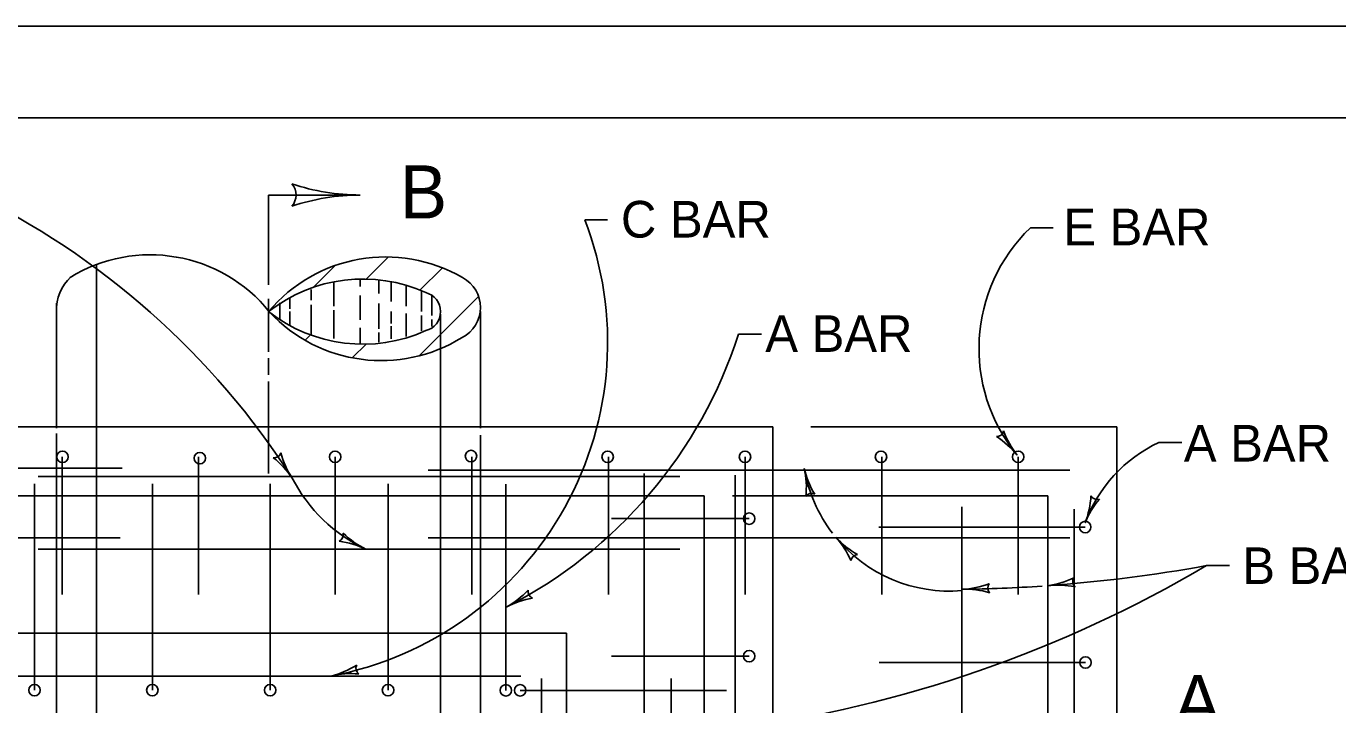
# Model space of a CAD drawing. Extents: x 997.6 to 1036.7, y 998.9 to 1022.6.
# Drawn here: x 1010.98 to 1018.13, y 1018.3 to 1022 of the extents above; entities that cross this region are included whole.
import ezdxf

# ---------------------------------------------------------------- set-up
doc = ezdxf.new("R2010")
doc.units = 0
for name, color, linetype in [('Level 1', 7, 'Continuous'), ('Level 10', 7, 'Continuous'), ('Level 11', 7, 'Continuous'), ('Level 14', 7, 'Continuous'), ('Level 2', 7, 'Continuous'), ('Level 5', 7, 'Continuous')]:
    doc.layers.add(name, color=color, linetype=linetype)

msp = doc.modelspace()

# ---------------------------------------------------------------- linework, layer by layer
at = {"layer": 'Level 1'}
for p, q in [((1012.3034, 1020.8168), (1012.3034, 1021.0793)), ((1012.3034, 1021.0793), (1012.8034, 1021.0793)), ((1012.3034, 1020.5891), (1012.3034, 1020.8168)), ((1011.3659, 1018.1891), (1011.3659, 1020.7003)), ((1012.8373, 1020.6216), (1012.954, 1020.7383)), ((1012.5484, 1020.5765), (1012.6652, 1020.6933)), ((1013.1308, 1020.5615), (1013.2476, 1020.6783)), ((1012.5354, 1020.5067), (1012.5354, 1020.5648)), ((1012.6604, 1020.4726), (1012.6604, 1020.605)), ((1012.8032, 1020.5798), (1012.8032, 1020.6228)), ((1012.9043, 1020.542), (1012.9043, 1020.6139)), ((1012.9713, 1020.4994), (1012.9713, 1020.6035)), ((1013.0531, 1020.4726), (1013.0531, 1020.5827)), ((1011.1472, 1019.8081), (1011.1472, 1020.4893)), ((1012.3659, 1020.4007), (1012.3659, 1020.4919)), ((1012.4194, 1020.4592), (1012.4194, 1020.5158)), ((1012.8032, 1020.3994), (1012.8032, 1020.5311)), ((1012.9043, 1020.3495), (1012.9043, 1020.4872)), ((1013.1253, 1020.2025), (1013.4488, 1020.526)), ((1013.1378, 1020.4433), (1013.1378, 1020.5544)), ((1013.1943, 1020.4226), (1013.1943, 1020.5321)), ((1012.4194, 1020.3714), (1012.4194, 1020.4433)), ((1012.5354, 1020.319), (1012.5354, 1020.4811)), ((1012.6604, 1020.2971), (1012.6604, 1020.4507)), ((1012.9713, 1020.3788), (1012.9713, 1020.4433)), ((1013.0531, 1020.308), (1013.0531, 1020.4336)), ((1013.1378, 1020.3385), (1013.1378, 1020.4214)), ((1013.2409, 1018.1891), (1013.2409, 1020.4302)), ((1013.4597, 1019.8081), (1013.4597, 1020.4436)), ((1012.8032, 1020.2715), (1012.8032, 1020.3556)), ((1012.9713, 1020.2946), (1012.9713, 1020.3641)), ((1013.1943, 1020.3628), (1013.1943, 1020.4007)), ((1012.5033, 1020.2877), (1012.5323, 1020.3166)), ((1012.9043, 1020.2763), (1012.9043, 1020.33)), ((1012.7598, 1020.1904), (1012.8378, 1020.2685)), ((1007.6784, 1019.8141), (1015.0534, 1019.8141)), ((1011.1472, 1018.1891), (1011.1472, 1019.7778)), ((1013.4597, 1018.1891), (1013.4597, 1019.7692)), ((1015.0534, 1019.8141), (1015.0534, 1013.5641)), ((1016.9284, 1019.8141), (1015.2607, 1019.8141)), ((1016.9284, 1019.8141), (1016.9284, 1013.5641)), ((1014.9021, 1019.6507), (1014.9021, 1019.6507)), ((1015.647, 1019.6507), (1015.647, 1019.6507)), ((1008.0534, 1019.4391), (1014.6784, 1019.4391)), ((1014.6784, 1019.4391), (1014.6784, 1013.9391)), ((1016.5534, 1019.4391), (1014.8328, 1019.4391)), ((1016.5534, 1019.4391), (1016.5534, 1013.9391)), ((1010.6784, 1018.6891), (1013.9284, 1018.6891)), ((1013.9284, 1018.6891), (1013.9284, 1014.6891))]:
    msp.add_line(p, q, dxfattribs=at)
for centre, radius, start, end in [((1012.3604, 1021.0795), 0.0932, 318.7746, 40.89129), ((1012.8034, 1022.2444), 1.165, 251.34716, 269.99389), ((1012.8034, 1019.9143), 1.165, 90, 108.66878), ((1012.8034, 1019.9143), 1.165, 89.98778, 90), ((1011.6586, 1019.9201), 0.8333, 38.7073, 121.68104), ((1012.9424, 1019.9083), 0.8333, 59.82244, 140.05283), ((1011.3847, 1020.4565), 0.2374, 132.24802, 183.20277), ((1013.276, 1020.4661), 0.1836, 297.00122, 62.32559), ((1012.8178, 1019.7877), 0.8333, 65.67487, 128.1225), ((1013.1345, 1020.4433), 0.1071, 284.38252, 75.61749), ((1012.8178, 1021.0989), 0.8333, 231.8775, 294.32513), ((1012.9182, 1021.0094), 0.8333, 222.99634, 301.97015)]:
    msp.add_arc(centre, radius, start, end, dxfattribs=at)
at = {"layer": 'Level 10'}
msp.add_line((1007, 1021.5), (1035.5, 1021.5), dxfattribs=at)
at = {"layer": 'Level 11'}
msp.add_lwpolyline([(1007, 1000.5), (1035.5, 1000.5), (1035.5, 1021.5), (1007, 1021.5)], close=True, dxfattribs=at)
at = {"layer": 'Level 14'}
msp.add_line((1000, 1022), (1036, 1022), dxfattribs=at)
at = {"layer": 'Level 2'}
for p, q in [((1012.3038, 1020.2237), (1012.3038, 1020.5133)), ((1012.3038, 1020.098), (1012.3038, 1020.1888)), ((1012.3038, 1019.5598), (1012.3038, 1020.0631)), ((1011.1774, 1019.6507), (1011.1774, 1018.9007)), ((1011.9223, 1019.6507), (1011.9223, 1018.9007)), ((1012.6673, 1019.6507), (1012.6673, 1018.9007)), ((1013.4122, 1019.6507), (1013.4122, 1018.9007)), ((1014.1572, 1019.6507), (1014.1572, 1018.9007)), ((1014.9021, 1019.6507), (1014.9021, 1018.9007)), ((1015.647, 1019.6507), (1015.647, 1018.9007)), ((1016.3917, 1019.6507), (1016.3917, 1018.9007)), ((1011.5051, 1019.589), (1008.0051, 1019.589)), ((1016.6733, 1019.5791), (1013.1733, 1019.5791)), ((1014.3509, 1016.0605), (1014.3509, 1019.5605)), ((1011.0273, 1019.5036), (1011.0273, 1018.3786)), ((1014.5466, 1019.5446), (1011.0466, 1019.5446)), ((1011.6699, 1019.5036), (1011.6699, 1018.3786)), ((1012.3126, 1019.5036), (1012.3126, 1018.3786)), ((1012.9552, 1019.5036), (1012.9552, 1018.3786)), ((1013.5978, 1019.5025), (1013.5978, 1018.3775)), ((1014.8479, 1016.051), (1014.8479, 1019.551)), ((1016.0837, 1015.8789), (1016.0837, 1019.3789)), ((1016.6973, 1015.866), (1016.6973, 1019.366)), ((1014.9245, 1019.3141), (1014.1745, 1019.3141)), ((1014.9245, 1019.3141), (1014.9245, 1019.3141)), ((1016.757, 1019.2683), (1015.632, 1019.2683)), ((1016.757, 1019.2683), (1016.757, 1019.2683)), ((1011.4953, 1019.2101), (1007.9953, 1019.2101)), ((1016.6733, 1019.2101), (1013.1733, 1019.2101)), ((1014.5466, 1019.1484), (1011.0466, 1019.1484)), ((1014.9245, 1018.5641), (1014.1745, 1018.5641)), ((1014.9245, 1018.5641), (1014.9245, 1018.5641)), ((1016.7586, 1018.5295), (1015.6336, 1018.5295)), ((1016.7586, 1018.5295), (1016.7586, 1018.5295)), ((1010.9288, 1018.455), (1013.6788, 1018.455)), ((1013.7915, 1014.9414), (1013.7915, 1018.4414)), ((1014.4987, 1017.3428), (1014.4987, 1018.4414)), ((1013.6757, 1018.3775), (1014.8007, 1018.3775))]:
    msp.add_line(p, q, dxfattribs=at)
for centre in [(1011.1799, 1019.6516), (1011.929, 1019.6438), (1012.6664, 1019.6516), (1013.4076, 1019.6555), (1014.1527, 1019.6516), (1014.9018, 1019.6516), (1015.643, 1019.6516), (1016.3917, 1019.6514), (1014.9245, 1019.3141), (1016.757, 1019.2683), (1014.9245, 1018.5641), (1016.7586, 1018.5295), (1011.0274, 1018.3786), (1011.6699, 1018.3786), (1012.3126, 1018.3786), (1012.9552, 1018.3786), (1013.5979, 1018.3775), (1013.6757, 1018.3775)]:
    msp.add_circle(centre, 0.0313, dxfattribs=at)
at = {"layer": 'Level 5'}
for p, q in [((1014.0277, 1020.9433), (1014.1527, 1020.9433)), ((1016.4578, 1020.9003), (1016.5828, 1020.9003)), ((1014.8663, 1020.3196), (1014.9913, 1020.3196)), ((1017.1581, 1019.7298), (1017.2831, 1019.7298)), ((1017.4183, 1019.0579), (1017.5433, 1019.0579))]:
    msp.add_line(p, q, dxfattribs=at)
for centre, radius, start, end in [((1008.8028, 1017.2149), 4.3077, 32.58051, 64.32439), ((1012.3011, 1020.2751), 1.8514, 280.68022, 21.15582), ((1017.0923, 1020.2414), 0.9147, 133.92295, 219.46239), ((1012.4379, 1021.1031), 2.5517, 297.08424, 342.11911), ((1016.2748, 1019.7993), 0.0375, 267.43441, 349.5511), ((1016.7521, 1019.9529), 0.4688, 200.00697, 218.6537), ((1016.0201, 1019.3673), 0.4688, 38.65981, 57.32859), ((1017.491, 1019.0216), 0.7826, 115.1747, 159.89603), ((1012.3345, 1019.6834), 0.0375, 262.21217, 344.32887), ((1012.0415, 1019.2763), 0.4687, 33.43758, 52.10636), ((1012.8238, 1019.7929), 0.4687, 194.78473, 213.43146), ((1016.0201, 1019.3673), 0.4688, 38.64758, 38.65981), ((1015.6822, 1019.6909), 0.4688, 192.62114, 192.63336), ((1016.0178, 1019.7233), 0.8044, 189.65519, 217.4325), ((1015.6822, 1019.6909), 0.4688, 192.63336, 211.30214), ((1014.7674, 1019.4859), 0.4688, 353.98052, 12.62725), ((1013.2086, 1019.9375), 0.8743, 207.44465, 244.63816), ((1012.0415, 1019.2763), 0.4687, 33.42535, 33.43758), ((1015.2638, 1019.4145), 0.0375, 61.40796, 143.52465), ((1016.3198, 1019.462), 0.4687, 338.55654, 357.22532), ((1017.1924, 1019.1192), 0.4687, 139.90369, 158.55043), ((1016.8213, 1019.4565), 0.0375, 207.33113, 289.44783), ((1016.3198, 1019.462), 0.4687, 338.54431, 338.55654), ((1012.674, 1019.226), 0.0375, 292.67917, 14.79587), ((1013.0403, 1019.5685), 0.4687, 225.25173, 243.89846), ((1015.7427, 1019.5285), 0.4688, 222.37975, 222.39198), ((1016.0178, 1019.7233), 0.8044, 219.42412, 274.79033), ((1015.7427, 1019.5285), 0.4688, 222.39198, 241.06076), ((1015.0503, 1018.8965), 0.4688, 23.73913, 42.38586), ((1012.6279, 1018.7265), 0.4687, 63.90458, 82.57336), ((1012.6279, 1018.7265), 0.4687, 63.89235, 63.90458), ((1013.9185, 1024.9992), 6.8955, 277.74283, 300.50105), ((1015.5166, 1019.0808), 0.0375, 91.16657, 173.28327), ((1015.9837, 1026.9306), 8.0023, 274.05549, 280.32735), ((1016.4921, 1019.4135), 0.4687, 277.05149, 295.72027), ((1016.7266, 1018.9702), 0.0375, 145.82609, 227.94278), ((1013.3754, 1019.2428), 0.4687, 298.5879, 317.25669), ((1013.7562, 1018.9164), 0.0375, 167.3625, 249.47919), ((1016.0663, 1019.3973), 0.4688, 272.27314, 272.28537), ((1016.0663, 1019.3973), 0.4688, 272.28537, 290.95415), ((1015.9837, 1026.9306), 8.0023, 270.72498, 273.8526), ((1016.1037, 1018.4605), 0.4688, 73.63253, 92.27926), ((1016.2631, 1018.936), 0.0375, 141.05996, 223.17666), ((1016.4921, 1019.4135), 0.4687, 277.03926, 277.05149), ((1016.6072, 1018.4831), 0.4687, 78.39865, 97.04538), ((1013.824, 1018.4196), 0.4687, 99.93506, 118.58179), ((1013.3754, 1019.2428), 0.4687, 298.57568, 298.5879), ((1012.5333, 1018.9112), 0.4687, 283.6836, 302.35239), ((1012.8174, 1018.4979), 0.0375, 152.4582, 234.57489), ((1012.5333, 1018.9112), 0.4687, 283.67138, 283.6836), ((1012.7551, 1018.0003), 0.4687, 85.03076, 103.67749)]:
    msp.add_arc(centre, radius, start, end, dxfattribs=at)

# ---------------------------------------------------------------- texts
at = {"layer": 'Level 1'}
for s, height, p in [('B', 0.29, (1013.0188, 1020.9513)), ('C BAR', 0.2, (1014.2252, 1020.8472)), ('E BAR', 0.2, (1016.6373, 1020.8049)), ('A BAR', 0.2, (1015.0123, 1020.2236)), ('A BAR', 0.2, (1017.2946, 1019.6255)), ('B BAR', 0.2, (1017.6133, 1018.9573)), ('A', 0.29, (1017.2397, 1018.171))]:
    msp.add_text(s, height=height, dxfattribs=at).set_placement(p)

doc.saveas('drawing.dxf')
